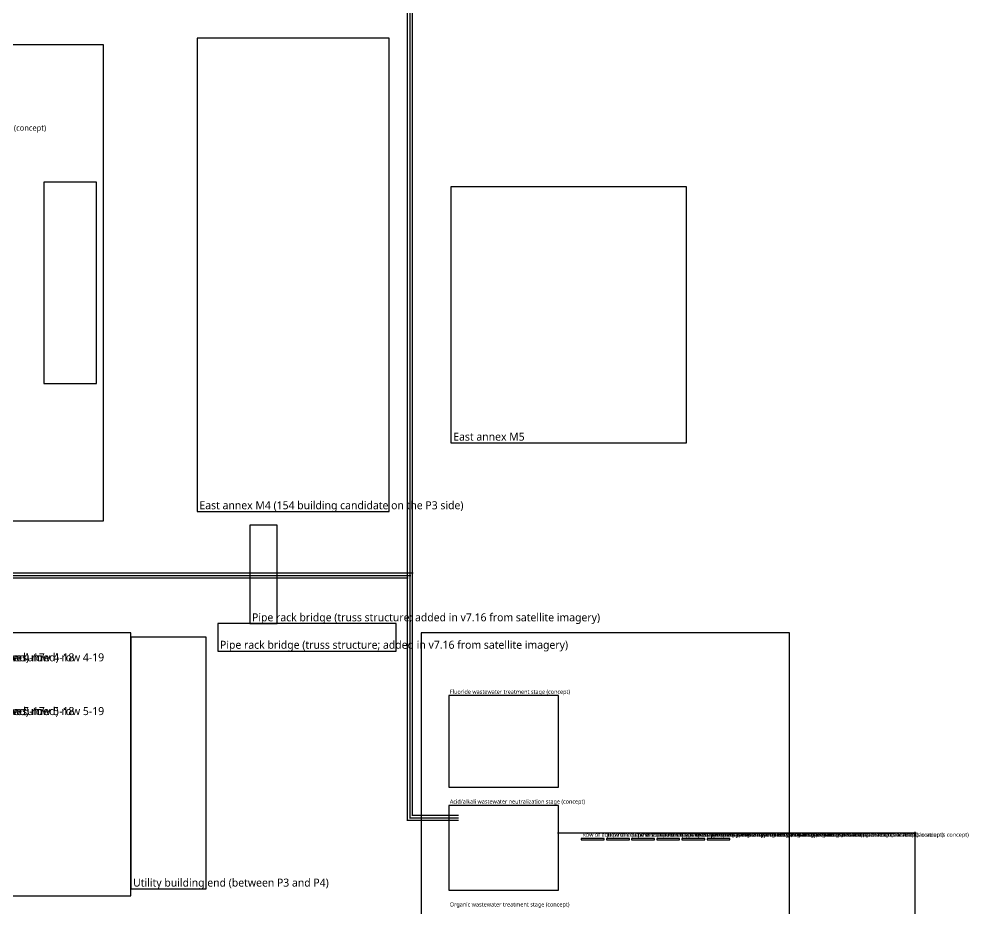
# Model space of a CAD drawing. Header units: metres. Extents: x -1640 to 1560, y -268 to 2338.
# Drawn here: x 308 to 721, y 1111.6 to 1500.4 of the extents above; entities that cross this region are included whole.
import ezdxf

# ---------------------------------------------------------------- set-up
doc = ezdxf.new("R2010")
doc.units = ezdxf.units.M
for name, color, linetype in [('1F_SUPPORT', 4, 'Continuous'), ('2F_SUPPORT', 4, 'Continuous'), ('3F_SUPPORT', 4, 'Continuous'), ('3F_TEXT', 7, 'Continuous'), ('4F_SUPPORT', 4, 'Continuous'), ('5F_SUPPORT', 4, 'Continuous'), ('6F_SUPPORT', 4, 'Continuous'), ('7F_SUPPORT', 4, 'Continuous'), ('7F_TEXT', 7, 'Continuous'), ('8F_SUPPORT', 4, 'Continuous'), ('AUX', 8, 'Continuous'), ('OUTLINE', 7, 'Continuous'), ('TEXT', 7, 'Continuous'), ('UTIL_PLANT', 2, 'Continuous'), ('UTIL_TEXT', 7, 'Continuous'), ('UTIL_WW.AA_CONCEPT', 3, 'Continuous'), ('UTIL_WW.F_CONCEPT', 2, 'Continuous'), ('UTIL_WW.ORG_CONCEPT', 4, 'Continuous'), ('UTIL_WW.OUT_CONCEPT', 5, 'Continuous')]:
    doc.layers.add(name, color=color, linetype=linetype)
doc.styles.add('KO', font='malgun.ttf')

msp = doc.modelspace()

# ---------------------------------------------------------------- linework, layer by layer
at = {"layer": '1F_SUPPORT'}
msp.add_lwpolyline([(319, 1341), (342, 1341), (342, 1429), (319, 1429)], close=True, dxfattribs=at)
at = {"layer": '2F_SUPPORT'}
msp.add_lwpolyline([(319, 1341), (342, 1341), (342, 1429), (319, 1429)], close=True, dxfattribs=at)
at = {"layer": '3F_SUPPORT'}
msp.add_lwpolyline([(319, 1341), (342, 1341), (342, 1429), (319, 1429)], close=True, dxfattribs=at)
at = {"layer": '4F_SUPPORT'}
msp.add_lwpolyline([(319, 1341), (342, 1341), (342, 1429), (319, 1429)], close=True, dxfattribs=at)
at = {"layer": '5F_SUPPORT'}
msp.add_lwpolyline([(319, 1341), (342, 1341), (342, 1429), (319, 1429)], close=True, dxfattribs=at)
at = {"layer": '6F_SUPPORT'}
msp.add_lwpolyline([(319, 1341), (342, 1341), (342, 1429), (319, 1429)], close=True, dxfattribs=at)
at = {"layer": '7F_SUPPORT'}
msp.add_lwpolyline([(319, 1341), (342, 1341), (342, 1429), (319, 1429)], close=True, dxfattribs=at)
at = {"layer": '8F_SUPPORT'}
msp.add_lwpolyline([(319, 1341), (342, 1341), (342, 1429), (319, 1429)], close=True, dxfattribs=at)
at = {"layer": 'AUX'}
for points in [[(386, 1285), (470, 1285), (470, 1492), (386, 1492)], [(497, 1315), (600, 1315), (600, 1427), (497, 1427)], [(409, 1236), (421, 1236), (421, 1279), (409, 1279)], [(395, 1224), (473, 1224), (473, 1236), (395, 1236)], [(-307, 1117), (357, 1117), (357, 1232), (-307, 1232)], [(484, 1057), (645, 1057), (645, 1232), (484, 1232)], [(357, 1120), (390, 1120), (390, 1230), (357, 1230)]]:
    msp.add_lwpolyline(points, close=True, dxfattribs=at)
at = {"layer": 'OUTLINE'}
msp.add_lwpolyline([(-306, 1281), (345, 1281), (345, 1489), (-306, 1489)], close=True, dxfattribs=at)
at = {"layer": 'UTIL_PLANT'}
for points in [[(496, 1164.5), (544, 1164.5), (544, 1204.5), (496, 1204.5)], [(496, 1119.5), (544, 1119.5), (544, 1156.5), (496, 1156.5)], [(554, 1141.5), (564, 1141.5), (564, 1142), (554, 1142)], [(565, 1141.5), (575, 1141.5), (575, 1142), (565, 1142)], [(576, 1141.5), (586, 1141.5), (586, 1142), (576, 1142)], [(587, 1141.5), (597, 1141.5), (597, 1142), (587, 1142)], [(598, 1141.5), (608, 1141.5), (608, 1142), (598, 1142)], [(609, 1141.5), (619, 1141.5), (619, 1142), (609, 1142)]]:
    msp.add_lwpolyline(points, close=True, dxfattribs=at)
at = {"layer": 'UTIL_WW.AA_CONCEPT'}
for p, q in [((479.1, 1150.8), (479.1, 1931.4)), ((479.1, 1150.8), (479.1, 1517.4)), ((13.3, 1257.1), (479.4, 1257.1)), ((479.1, 1150.8), (479.1, 1257.4)), ((478.8, 1151.1), (500.3, 1151.1)), ((478.8, 1151.1), (500.3, 1151.1)), ((478.8, 1151.1), (500.3, 1151.1))]:
    msp.add_line(p, q, dxfattribs=at)
at = {"layer": 'UTIL_WW.F_CONCEPT'}
for p, q in [((478, 1149.7), (478, 1930.3)), ((478, 1149.7), (478, 1516.3)), ((12.2, 1256), (478.3, 1256)), ((478, 1149.7), (478, 1256.3)), ((477.7, 1150), (500.3, 1150)), ((477.7, 1150), (500.3, 1150)), ((477.7, 1150), (500.3, 1150))]:
    msp.add_line(p, q, dxfattribs=at)
at = {"layer": 'UTIL_WW.ORG_CONCEPT'}
for p, q in [((480.2, 1151.9), (480.2, 1932.5)), ((480.2, 1151.9), (480.2, 1518.5)), ((14.4, 1258.2), (480.5, 1258.2)), ((480.2, 1151.9), (480.2, 1258.5)), ((479.9, 1152.2), (500.3, 1152.2)), ((479.9, 1152.2), (500.3, 1152.2)), ((479.9, 1152.2), (500.3, 1152.2))]:
    msp.add_line(p, q, dxfattribs=at)
at = {"layer": 'UTIL_WW.OUT_CONCEPT'}
for p, q in [((543.6, 1144.5), (634.4, 1144.5)), ((633.6, 1144.5), (700.4, 1144.5)), ((700, 1044.6), (700, 1144.9))]:
    msp.add_line(p, q, dxfattribs=at)

# ---------------------------------------------------------------- texts
at = {"layer": '3F_TEXT', "style": 'KO'}
msp.add_text('Metrology/inspection zone (concept)', height=2.5, dxfattribs=at).set_placement((264.05, 1451.5))
at = {"layer": '7F_TEXT', "style": 'KO'}
msp.add_text('Metrology/inspection zone (concept)', height=2.5, dxfattribs=at).set_placement((264.05, 1451.5))
at = {"layer": 'TEXT', "style": 'KO'}
for s, p in [('East annex M5', (498, 1316)), ('East annex M4 (154 building candidate on the P3 side)', (387, 1286)), ('Pipe rack bridge (truss structure; added in v7.16 from satellite imagery)', (410, 1237)), ('Pipe rack bridge (truss structure; added in v7.16 from satellite imagery)', (396, 1225)), ('Cooling tower fan (presumed) row 4-17', (235.5, 1219.5)), ('Cooling tower fan (presumed) row 4-18', (248.5, 1219.5)), ('Cooling tower fan (presumed) row 4-19', (261.5, 1219.5)), ('Cooling tower fan (presumed) row 5-17', (235.5, 1196)), ('Cooling tower fan (presumed) row 5-18', (248.5, 1196)), ('Cooling tower fan (presumed) row 5-19', (261.5, 1196)), ('Utility building end (between P3 and P4)', (358, 1121))]:
    msp.add_text(s, height=3.5, dxfattribs=at).set_placement(p)
at = {"layer": 'UTIL_TEXT', "style": 'KO'}
for s, p in [('Fluoride wastewater treatment stage (concept)', (496.5, 1205.3)), ('Acid/alkali wastewater neutralization stage (concept)', (496.5, 1157.3)), ('Row of equipment behind screen-door-type glass partitions (seen in official video; location is concept)', (554.5, 1142.8)), ('Row of equipment behind screen-door-type glass partitions (seen in official video; location is concept)', (565.5, 1142.8)), ('Row of equipment behind screen-door-type glass partitions (seen in official video; location is concept)', (576.5, 1142.8)), ('Row of equipment behind screen-door-type glass partitions (seen in official video; location is concept)', (587.5, 1142.8)), ('Row of equipment behind screen-door-type glass partitions (seen in official video; location is concept)', (598.5, 1142.8)), ('Row of equipment behind screen-door-type glass partitions (seen in official video; location is concept)', (609.5, 1142.8)), ('Organic wastewater treatment stage (concept)', (496.5, 1112.3))]:
    msp.add_text(s, height=1.8, dxfattribs=at).set_placement(p)

doc.saveas('drawing.dxf')
